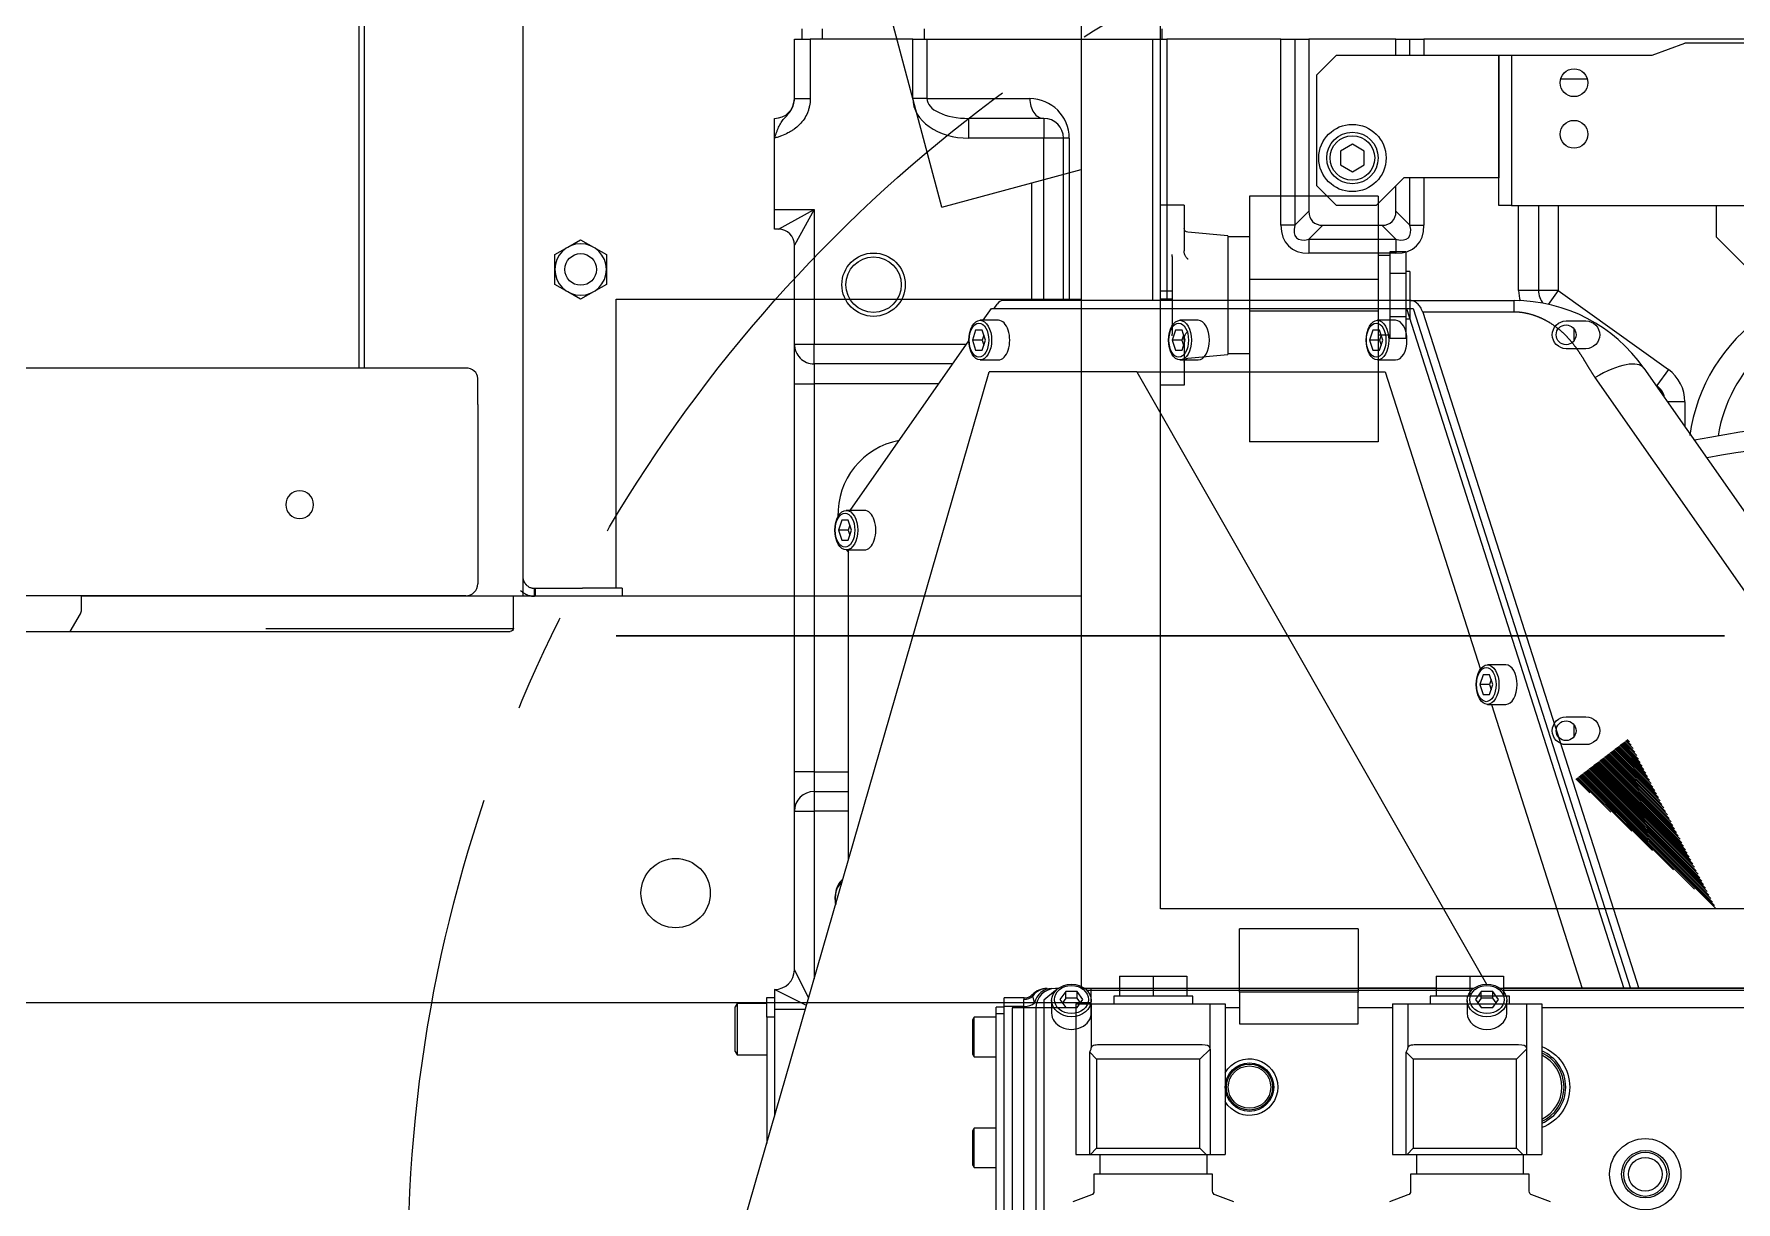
# Model space of a CAD drawing. Header units: millimetres. Extents: x 10462777 to 22643323, y 453826 to 1389191.
# Drawn here: x 11281645.8 to 11282075.8, y 584291.4 to 584586.4 of the extents above; entities that cross this region are included whole.
import ezdxf

# ---------------------------------------------------------------- set-up
doc = ezdxf.new("R2010")
doc.units = ezdxf.units.MM
doc.header["$LTSCALE"] = 200
doc.header["$MEASUREMENT"] = 0
for name, pattern in [('CENTER', [2, 1.25, -0.25, 0.25, -0.25]), ('CENTER2', [1.125, 0.75, -0.125, 0.125, -0.125]), ('PHANTOM', [2.5, 1.25, -0.25, 0.25, -0.25, 0.25, -0.25])]:
    doc.linetypes.add(name, pattern=pattern)
doc.layers.get('0').update_dxf_attribs({"linetype": 'CONTINUOUS'})
for name, color, linetype in [('1', 1, 'CENTER'), ('2', 2, 'CONTINUOUS'), ('205', 4, 'CONTINUOUS'), ('DV1_DEFAULT', 7, 'CONTINUOUS')]:
    doc.layers.add(name, color=color, linetype=linetype)
doc.layers.add('LAYOUT', color=8, linetype='CONTINUOUS', lineweight=25)

# ---------------------------------------------------------------- blocks, each defined once
blk = doc.blocks.new('r710ic')
at = {"layer": 'DV1_DEFAULT', "color": 7, "linetype": 'Continuous', "lineweight": 0}
for p, q in [((271731.37, 104343.56), (271731.37, 104121.7)), ((271773.37, 104143.83), (271773.37, 104343.43)), ((271732.37, 104277.63), (271732.37, 104187.63)), ((271814.43, 104177.24), (271916.04, 104248.39)), ((271918.41, 104236.11), (271816.8, 104164.96)), ((271971.13, 104238.74), (271971.13, 104141.01)), ((271971.62, 104238.19), (271971.62, 104141.57)), ((271781.37, 104195.63), (271789.37, 104203.63)), ((271781.37, 104195.63), (271773.37, 104195.63)), ((271735.37, 104179.39), (271732.37, 104187.63)), ((271822.93, 104187.63), (271822.93, 104183.14)), ((271822.93, 104187.63), (271829.25, 104187.63)), ((271735.37, 104143.83), (271735.37, 104179.39)), ((271794.8, 104155.63), (271814.81, 104183.46)), ((271814.81, 104183.46), (271818.87, 104180.55)), ((271818.6, 104180.17), (271818.87, 104180.55)), ((271818.87, 104180.55), (271818.93, 104180.51)), ((271800.29, 104121.38), (271971.13, 104175.99)), ((271799.37, 104118.95), (271971.13, 104173.86)), ((271799.37, 104117.31), (271971.13, 104172.22)), ((271741.37, 104156.27), (271741.37, 104162.98)), ((271899.37, 104138.78), (271971.13, 104161.72)), ((271773.37, 104155.63), (271794.8, 104155.63)), ((271794.8, 104155.63), (271794.8, 104150.63)), ((271794.8, 104155.63), (271798.37, 104153.06)), ((271773.37, 104150.63), (271794.8, 104150.63)), ((271794.8, 104150.63), (271794.8, 104145.63)), ((271794.8, 104145.63), (271773.37, 104145.63)), ((271735.37, 104140.63), (271735.37, 104143.83)), ((271735.37, 104143.83), (271773.37, 104143.83)), ((271773.37, 104140.63), (271735.37, 104140.63)), ((271735.37, 104140.63), (271766.37, 104140.63)), ((271735.37, 104099.63), (271735.37, 104140.63)), ((271735.37, 104140.63), (271735.37, 104140.63)), ((271766.37, 104140.63), (271766.37, 104116.63)), ((271766.37, 104140.63), (271766.37, 104140.63)), ((271773.37, 104143.83), (271773.37, 104140.63)), ((271800.29, 104144.48), (271797.37, 104144.48)), ((271797.37, 104118.2), (271797.37, 104144.48)), ((271800.29, 104144.48), (271800.29, 104121.38)), ((271889.37, 104142.37), (271889.37, 104137.78)), ((271899.37, 104137.78), (271899.37, 104142.37)), ((271973.91, 104140.52), (271971.86, 104139.07)), ((271975.96, 104139.07), (271973.91, 104140.52)), ((271977.35, 104142.63), (271974.14, 104142.63)), ((271815.37, 104049.18), (271970.05, 104137.52)), ((271894.37, 104139.11), (271891.87, 104138.28)), ((271891.87, 104138.28), (271891.87, 104136.63)), ((271891.87, 104136.63), (271894.37, 104135.8)), ((271893.08, 104138.69), (271894.37, 104138.26)), ((271896.87, 104138.28), (271894.37, 104139.11)), ((271894.37, 104138.26), (271895.66, 104138.69)), ((271894.37, 104138.26), (271894.37, 104135.8)), ((271894.37, 104135.8), (271896.87, 104136.63)), ((271896.87, 104136.63), (271896.87, 104138.28)), ((271971.86, 104139.07), (271971.86, 104136.18)), ((271973.58, 104139.07), (271971.86, 104139.07)), ((271974.77, 104139.91), (271973.58, 104139.07)), ((271973.58, 104139.07), (271973.58, 104136.18)), ((271975.96, 104136.18), (271975.96, 104139.07)), ((271815.37, 104111.92), (271890.53, 104135.95)), ((271971.13, 104134.24), (271971.13, 104036.01)), ((271971.62, 104133.69), (271971.62, 104036.57)), ((271973.58, 104136.18), (271971.86, 104136.18)), ((271971.86, 104136.18), (271973.91, 104134.74)), ((271973.58, 104136.18), (271974.77, 104135.35)), ((271973.91, 104134.74), (271975.96, 104136.18)), ((271974.14, 104132.63), (271977.35, 104132.63)), ((271731.37, 104121.7), (271735.37, 104121.7)), ((271731.37, 104118.16), (271731.37, 104121.7)), ((271766.37, 104121.7), (271778.37, 104121.7)), ((271778.37, 104118.16), (271778.37, 104121.7)), ((271735.37, 104118.16), (271731.37, 104118.16)), ((271731.37, 104114.63), (271731.37, 104118.16)), ((271778.37, 104118.16), (271766.37, 104118.16)), ((271773.37, 104109.63), (271766.37, 104116.63)), ((271774.83, 104114.63), (271778.37, 104118.16)), ((271797.37, 104118.2), (271797.37, 104015.29)), ((271799.37, 104117.31), (271799.37, 104118.95)), ((271799.37, 104012.42), (271799.37, 104117.31)), ((271731.37, 104114.63), (271731.37, 104092.63)), ((271735.37, 104114.63), (271731.37, 104114.63)), ((271774.83, 104114.63), (271768.37, 104114.63)), ((271781.9, 104114.63), (271778.37, 104111.09)), ((271778.37, 104096.16), (271778.37, 104111.09)), ((271781.9, 104092.63), (271781.9, 104114.63)), ((271781.9, 104114.63), (271785.44, 104114.63)), ((271785.44, 104114.63), (271785.44, 104092.63)), ((271802.37, 104114.55), (271802.37, 104109.97)), ((271807.37, 104111.29), (271804.87, 104110.47)), ((271804.87, 104110.47), (271804.87, 104108.81)), ((271806.08, 104110.87), (271807.37, 104110.44)), ((271809.87, 104110.47), (271807.37, 104111.29)), ((271807.37, 104110.44), (271808.66, 104110.87)), ((271807.37, 104110.44), (271807.37, 104107.98)), ((271809.87, 104108.81), (271809.87, 104110.47)), ((271812.37, 104109.97), (271812.37, 104114.55)), ((271815.37, 104049.18), (271815.37, 104111.92)), ((271759.64, 104106.63), (271757.9, 104103.63)), ((271763.1, 104106.63), (271759.64, 104106.63)), ((271764.83, 104103.63), (271763.1, 104106.63)), ((271773.37, 104109.63), (271773.37, 104099.63)), ((271804.87, 104108.81), (271807.37, 104107.98)), ((271807.37, 104107.98), (271809.87, 104108.81)), ((271757.9, 104103.63), (271759.64, 104100.63)), ((271763.1, 104100.63), (271764.83, 104103.63)), ((271735.37, 104099.63), (271740.37, 104094.63)), ((271759.64, 104100.63), (271763.1, 104100.63)), ((271768.37, 104094.63), (271773.37, 104099.63)), ((271768.37, 104094.63), (271740.37, 104094.63)), ((271778.37, 104096.16), (271781.9, 104092.63)), ((271731.37, 104089.09), (271731.37, 104092.63)), ((271731.37, 104092.63), (271774.83, 104092.63)), ((271731.37, 104089.09), (271778.37, 104089.09)), ((271731.37, 104085.56), (271731.37, 104089.09)), ((271778.37, 104089.09), (271774.83, 104092.63)), ((271778.37, 104089.09), (271778.37, 104085.56)), ((271781.9, 104092.63), (271785.44, 104092.63)), ((271778.37, 104085.56), (271731.37, 104085.56)), ((271731.37, 104085.56), (271731.37, 104056.7)), ((271802.37, 104064.65), (271802.37, 104060.06)), ((271812.37, 104060.06), (271812.37, 104064.65)), ((271807.37, 104061.39), (271804.87, 104060.57)), ((271804.87, 104060.57), (271804.87, 104058.91)), ((271804.87, 104058.91), (271807.37, 104058.08)), ((271806.08, 104060.97), (271807.37, 104060.54)), ((271809.87, 104060.57), (271807.37, 104061.39)), ((271807.37, 104060.54), (271808.66, 104060.97)), ((271807.37, 104060.54), (271807.37, 104058.08)), ((271807.37, 104058.08), (271809.87, 104058.91)), ((271809.87, 104058.91), (271809.87, 104060.57)), ((271728.77, 104055.46), (271731.37, 104055.46)), ((271731.37, 104053.16), (271731.37, 104056.7)), ((271731.37, 104056.7), (271797.37, 104056.7)), ((271731.37, 103996.09), (271731.37, 104053.16)), ((271797.37, 104053.16), (271731.37, 104053.16)), ((271815.37, 104049.18), (271815.37, 104011.87)), ((271977.35, 104037.63), (271974.14, 104037.63)), ((271973.91, 104035.52), (271971.86, 104034.07)), ((271971.86, 104034.07), (271971.86, 104031.18)), ((271973.58, 104034.07), (271971.86, 104034.07)), ((271974.77, 104034.91), (271973.58, 104034.07)), ((271973.58, 104034.07), (271973.58, 104031.18)), ((271975.96, 104034.07), (271973.91, 104035.52)), ((271975.96, 104031.18), (271975.96, 104034.07)), ((271756.37, 104032.09), (271756.37, 104030.63)), ((271756.37, 104032.09), (271797.37, 104032.09)), ((271756.37, 104030.63), (271756.37, 104025.63)), ((271797.37, 104030.63), (271756.37, 104030.63)), ((271971.13, 104029.24), (271971.13, 104028.63)), ((271973.58, 104031.18), (271971.86, 104031.18)), ((271971.86, 104031.18), (271973.91, 104029.74)), ((271973.58, 104031.18), (271974.77, 104030.35)), ((271973.91, 104029.74), (271975.96, 104031.18)), ((271751.37, 104025.63), (271756.37, 104025.63)), ((271751.37, 104025.63), (271751.37, 104006.7)), ((271797.37, 104025.63), (271756.37, 104025.63)), ((271756.37, 104025.63), (271756.37, 104006.7)), ((271971.62, 104028.69), (271971.62, 104028.63)), ((271971.62, 104028.63), (271974.08, 104025.63)), ((271974.08, 104025.63), (272044.7, 104025.63)), ((271974.14, 104027.63), (271977.35, 104027.63)), ((271746.37, 103996.09), (271746.37, 104022.09)), ((271974.75, 104023.26), (271973, 104022.84)), ((271973.52, 104020.68), (271973.52, 104015.63)), ((271975.65, 104020.63), (271973.9, 104020.63)), ((272053.13, 104020.63), (271975.65, 104020.63)), ((271975.65, 104020.63), (271975.65, 104015.63)), ((271976.13, 104023.63), (272045.5, 104023.63)), ((271799.37, 104013.07), (271798.27, 104013.84)), ((271802.37, 104010.32), (271799.37, 104012.42)), ((271802.37, 104014.18), (271802.37, 104009.59)), ((271812.37, 104009.59), (271812.37, 104014.18)), ((272064.92, 103939.87), (271815.37, 104011.87)), ((271975.65, 104015.63), (271973.52, 104015.63)), ((272053.13, 104015.63), (271975.65, 104015.63)), ((271975.85, 104015.63), (271975.85, 104013.63)), ((271977.53, 104013.63), (271975.85, 104013.63)), ((271977.53, 104015.63), (271977.53, 104013.63)), ((272055.05, 104013.63), (271977.53, 104013.63)), ((271978.37, 104013.63), (271978.37, 104008.03)), ((271988.37, 104008.03), (271988.37, 104013.63)), ((272006.37, 104013.63), (272006.37, 104008.03)), ((272016.37, 104008.03), (272016.37, 104013.63)), ((271807.37, 104010.92), (271804.87, 104010.09)), ((271804.87, 104010.09), (271804.87, 104008.43)), ((271804.87, 104008.43), (271807.37, 104007.61)), ((271806.08, 104010.49), (271807.37, 104010.06)), ((271809.87, 104010.09), (271807.37, 104010.92)), ((271807.37, 104010.06), (271808.66, 104010.49)), ((271807.37, 104010.06), (271807.37, 104007.61)), ((271807.37, 104007.61), (271809.87, 104008.43)), ((271809.87, 104008.43), (271809.87, 104010.09)), ((271988.37, 104008.03), (271978.37, 104008.03)), ((271978.37, 104008.03), (271979.06, 104007.63)), ((271979.06, 104007.63), (271987.68, 104007.63)), ((271987.68, 104007.63), (271988.37, 104008.03)), ((272016.37, 104008.03), (272006.37, 104008.03)), ((272006.37, 104008.03), (272007.06, 104007.63)), ((272007.06, 104007.63), (272015.68, 104007.63)), ((272015.68, 104007.63), (272016.37, 104008.03)), ((271756.37, 104006.7), (271751.37, 104006.7)), ((271850.37, 103976.71), (271807.51, 104006.72)), ((271808.37, 103967.63), (271808.37, 104006.12)), ((271813.37, 104002.62), (271813.37, 103967.63)), ((271818.37, 103999.12), (271818.37, 103967.63)), ((271728.77, 103995.46), (271731.37, 103995.46)), ((271731.37, 103992.56), (271731.37, 103996.09)), ((271731.37, 103996.09), (271746.37, 103996.09)), ((271746.37, 103996.09), (271746.37, 103992.56)), ((271731.37, 103992.56), (271731.37, 103966.63)), ((271746.37, 103992.56), (271731.37, 103992.56)), ((271850.37, 103980.34), (271850.37, 103975.75)), ((271860.37, 103975.75), (271860.37, 103980.34)), ((271855.37, 103977.08), (271852.87, 103976.25)), ((271852.87, 103976.25), (271852.87, 103974.59)), ((271852.87, 103974.59), (271855.37, 103973.77)), ((271854.08, 103976.65), (271855.37, 103976.22)), ((271857.87, 103976.25), (271855.37, 103977.08)), ((271855.37, 103976.22), (271856.66, 103976.65)), ((271855.37, 103976.22), (271855.37, 103973.77)), ((271855.37, 103973.77), (271857.87, 103974.59)), ((271857.87, 103974.59), (271857.87, 103976.25)), ((271938.58, 103976.32), (271860.37, 103976.32)), ((271916.37, 103967.63), (271916.37, 103976.32)), ((271921.37, 103967.63), (271921.37, 103976.32)), ((271926.37, 103976.32), (271926.37, 103967.63)), ((271728.77, 103969.63), (271731.37, 103969.63)), ((271731.37, 103964.63), (271728.77, 103964.63)), ((271731.37, 103962.63), (271731.37, 103966.63)), ((271731.37, 103966.63), (271746.42, 103966.63)), ((271746.42, 103966.63), (271746.42, 103962.63)), ((271779.37, 103958.63), (271774.37, 103967.63)), ((271774.37, 103967.63), (271783.37, 103962.63)), ((271774.37, 103957.63), (271774.37, 103967.63)), ((271774.37, 103967.63), (271808.37, 103967.63)), ((271808.37, 103962.63), (271808.37, 103967.63)), ((271813.37, 103967.63), (271808.37, 103967.63)), ((271813.37, 103967.63), (271818.37, 103967.63)), ((271818.37, 103962.63), (271818.37, 103967.63)), ((271818.37, 103967.63), (271916.37, 103967.63)), ((271916.37, 103967.63), (271921.37, 103967.63)), ((271916.37, 103967.63), (271916.37, 103962.63)), ((271921.37, 103967.63), (271926.37, 103967.63)), ((271926.37, 103962.63), (271926.37, 103967.63)), ((271926.37, 103967.63), (271968.7, 103967.63)), ((271966.37, 103962.63), (271973.56, 103966.23)), ((271975.4, 103965.7), (271971.37, 103957.63)), ((271976.37, 103957.63), (271976.37, 103965.42)), ((271746.42, 103962.63), (271731.37, 103962.63)), ((271808.37, 103962.63), (271783.37, 103962.63)), ((271818.37, 103962.63), (271808.37, 103962.63)), ((271916.37, 103962.63), (271818.37, 103962.63)), ((271926.37, 103962.63), (271916.37, 103962.63)), ((271966.37, 103962.63), (271926.37, 103962.63)), ((271756.37, 103957.63), (271751.37, 103957.63)), ((271774.37, 103957.63), (271756.37, 103957.63)), ((271779.37, 103957.63), (271774.37, 103957.63)), ((271779.37, 103958.63), (271779.37, 103957.63)), ((271971.37, 103957.63), (271976.37, 103957.63)), ((271973.37, 103955.63), (271973.37, 103957.63)), ((271978.37, 103955.63), (271973.37, 103955.63)), ((271974.87, 103955.63), (271974.87, 103948.13)), ((271976.37, 103957.63), (272003.36, 103957.63)), ((271978.37, 103957.63), (271978.37, 103955.63)), ((271978.37, 103955.63), (272010.29, 103955.63)), ((271987.87, 103948.13), (271987.87, 103955.63)), ((271974.87, 103948.13), (271975.73, 103947.63)), ((271974.87, 103948.13), (271987.87, 103948.13)), ((271974.87, 103948.13), (271987.87, 103948.13)), ((271987, 103947.63), (271975.73, 103947.63)), ((271987, 103947.63), (271987.87, 103948.13))]:
    blk.add_line(p, q, dxfattribs=at)
at = {"layer": 'DV1_DEFAULT', "color": 3, "linetype": 'CENTER2', "lineweight": 0}
blk.add_circle((272041.37, 104232.63), 367.64, dxfattribs=at)
at = {"layer": 'DV1_DEFAULT', "color": 7, "linetype": 'Continuous', "lineweight": 0}
for centre, radius in [((271742.37, 104159.63), 3.5), ((271755.37, 104159.63), 3.5), ((271761.37, 104103.63), 8.5), ((271761.37, 104103.63), 6.5), ((271761.37, 104103.63), 5.63), ((271793.37, 103982.63), 8), ((271793.37, 103982.63), 7)]:
    blk.add_circle(centre, radius, dxfattribs=at)
for centre, radius, start, end in [((272041.37, 104232.63), 213, 126.267, 191.5222), ((272041.37, 104232.63), 208, 127.2842, 190.912), ((271837.37, 104232.63), 44.14, 214.4963, 262.2847), ((271837.37, 104232.63), 37.07, 222.406, 260.9514), ((271822.93, 104177.63), 10, 90, 144.2933), ((271822.93, 104177.63), 5, 102.5883, 144.2933), ((271837.37, 104144.48), 40, 125, 180), ((271794.8, 104155.63), 5, 270, 311.7631), ((271794.8, 104155.63), 10, 270, 285.5228), ((271756.37, 104022.09), 10, 90, 180), ((271756.37, 104025.63), 5, 90, 180), ((271976.13, 104028.63), 5, 180, 270), ((271972.48, 104039.62), 16.79, 270.4754, 271.7807), ((271971.09, 104020.89), 2.41, 354.7971, 50.3942), ((271973.9, 104021.83), 1.21, 251.4113, 269.9008), ((271851.37, 103992.63), 19, 190.7522, 271.8559), ((271851.37, 103992.63), 19, 298.2737, 300.8585), ((271808.37, 103967.63), 5, 270, 0), ((271926.37, 103967.63), 5, 180, 270), ((271746.37, 103957.63), 5, 0, 90), ((271783.37, 103958.63), 4, 90, 180), ((271966.37, 103957.63), 5, 0, 90)]:
    blk.add_arc(centre, radius, start, end, dxfattribs=at)
for centre, major_axis, ratio, start_param, end_param in [((271823.03, 104164.96), (8.6, -12.29), 0.350294, 3.141593, 4.471859), ((271894.37, 104142.37), (-5, 0), 0.573576, 3.141593, 6.283185), ((271977.35, 104137.63), (0, 5), 0.819152, 3.141593, 6.283185), ((271771.3, 104107.56), (-12.25, -12.25), 0.57735, 2.617994, 3.665191), ((271771.3, 104107.56), (-10.21, -10.21), 0.34641, 2.617994, 3.665191), ((271807.37, 104114.55), (-5, 0), 0.573576, 3.141593, 6.283185), ((271771.3, 104107.56), (-6.12, -6.12), 0.57735, 2.617994, 3.665191), ((271771.3, 104099.7), (-6.12, 6.12), 0.57735, 2.617994, 3.665191), ((271771.3, 104099.7), (-10.21, 10.21), 0.34641, 2.617994, 3.665191), ((271771.3, 104099.7), (-12.25, 12.25), 0.57735, 2.617994, 3.665191), ((271807.37, 104064.65), (-5, 0), 0.573576, 3.141593, 6.283185), ((271977.35, 104032.63), (0, -5), 0.819152, 0, 3.141593), ((271746.37, 104025.63), (-5, 0), 0.707107, 1.570796, 3.141593), ((271976.13, 104027.65), (5, 0), 0.912738, 3.141593, 4.433764), ((271976.13, 104026.52), (-5, 0), 0.943117, 0, 0.895665), ((271976.13, 104026.39), (-5, 0), 0.999853, 0.00039, 0.80547), ((271971.13, 104020.63), (0, 3), 0.923543, 4.712389, 5.539857), ((271973.93, 104020.63), (0, 3), 0.573576, 4.712389, 5.783093), ((271807.37, 104014.18), (5, 0), 0.573576, 0, 3.141593), ((271801.37, 104015.29), (-4, 0), 0.573576, 0, 0.68631), ((271746.37, 104006.7), (0, -10.61), 0.471405, 0, 1.570796), ((271746.37, 104006.7), (0, 14.14), 0.707107, 3.141593, 4.712389), ((271855.37, 103980.34), (5, 0), 0.573576, 0, 3.141593), ((271948.37, 103975.75), (5, 0), 0.573576, 3.453962, 5.038694), ((271948.37, 103975.42), (-4.31, 0), 0.573576, 0.304619, 1.904851)]:
    blk.add_ellipse(centre, major_axis=major_axis, ratio=ratio, start_param=start_param, end_param=end_param, dxfattribs=at)
for centre, major_axis, ratio in [((271894.37, 104137.78), (-5, 0), 0.573576), ((271974.14, 104137.63), (0, 5), 0.819152), ((271973.91, 104137.63), (0, -4.31), 0.819152), ((271894.37, 104137.46), (-4.31, 0), 0.573576), ((271807.37, 104109.97), (-5, 0), 0.573576), ((271807.37, 104109.64), (-4.31, 0), 0.573576), ((271807.37, 104060.06), (-5, 0), 0.573576), ((271807.37, 104059.74), (-4.31, 0), 0.573576), ((271974.14, 104032.63), (0, -5), 0.819152), ((271973.91, 104032.63), (0, -4.31), 0.819152), ((271807.37, 104009.59), (5, 0), 0.573576), ((271807.37, 104009.26), (-4.31, 0), 0.573576), ((271855.37, 103975.75), (5, 0), 0.573576), ((271855.37, 103975.42), (-4.31, 0), 0.573576)]:
    blk.add_ellipse(centre, major_axis=major_axis, ratio=ratio, dxfattribs=at)
for points, degree, knots in [([(271816.8, 104164.96), (271816.24, 104164.57), (271815.55, 104164.13), (271815.04, 104163.81), (271814.25, 104163.33), (271813.58, 104162.92), (271812.91, 104162.52), (271812.23, 104162.11), (271811.54, 104161.67), (271810.01, 104160.7), (271808.81, 104159.78), (271807.37, 104158.68), (271806.19, 104157.51), (271804.89, 104156.21), (271803.86, 104154.8), (271802.76, 104153.29), (271801.99, 104151.66), (271801.17, 104149.95), (271800.74, 104148.17), (271800.29, 104146.31), (271800.29, 104144.48)], 2, [0, 0, 0, 0.0625, 0.0625, 0.125, 0.125, 0.1875, 0.1875, 0.25, 0.25, 0.375, 0.375, 0.5, 0.5, 0.625, 0.625, 0.75, 0.75, 0.875, 0.875, 1, 1, 1]), ([(271800.29, 104121.38), (271799.81, 104121.23), (271799.39, 104121.03), (271798.83, 104120.68), (271798.66, 104120.55), (271798.36, 104120.29), (271798.22, 104120.16), (271797.98, 104119.88), (271797.87, 104119.73), (271797.69, 104119.43), (271797.61, 104119.28), (271797.43, 104118.83), (271797.37, 104118.51), (271797.37, 104118.2)], 3, [0, 0, 0, 0, 0.25, 0.25, 0.375, 0.375, 0.5, 0.5, 0.625, 0.625, 0.75, 0.75, 1, 1, 1, 1]), ([(271746.42, 103966.63), (271747.03, 103966.63), (271747.62, 103966.57), (271748.51, 103966.39), (271748.8, 103966.32), (271749.38, 103966.14), (271749.66, 103966.04), (271750.5, 103965.69), (271751.03, 103965.41), (271752.03, 103964.74), (271752.51, 103964.35), (271753.36, 103963.51), (271753.75, 103963.05), (271754.28, 103962.32), (271754.45, 103962.06), (271754.76, 103961.54), (271754.91, 103961.28), (271755.32, 103960.47), (271755.56, 103959.91), (271755.88, 103959.06), (271755.98, 103958.78), (271756.13, 103958.35), (271756.18, 103958.2), (271756.27, 103957.92), (271756.32, 103957.77), (271756.37, 103957.63)], 3, [0, 0, 0, 0, 0.125, 0.125, 0.1875, 0.1875, 0.25, 0.25, 0.375, 0.375, 0.5, 0.5, 0.625, 0.625, 0.6875, 0.6875, 0.75, 0.75, 0.875, 0.875, 0.9375, 0.9375, 0.96875, 0.96875, 1, 1, 1, 1]), ([(271756.37, 103957.63), (271756.25, 103957.67), (271756.12, 103957.71), (271755.88, 103957.79), (271755.76, 103957.83), (271755.4, 103957.95), (271755.17, 103958.03), (271754.71, 103958.2), (271754.48, 103958.29), (271754.03, 103958.46), (271753.81, 103958.56), (271753.18, 103958.84), (271752.8, 103959.04), (271752.09, 103959.49), (271751.76, 103959.74), (271751.11, 103960.31), (271750.79, 103960.61), (271750.09, 103961.23), (271749.7, 103961.53), (271749.07, 103961.92), (271748.85, 103962.04), (271748.39, 103962.25), (271748.15, 103962.34), (271747.43, 103962.55), (271746.93, 103962.63), (271746.42, 103962.63)], 3, [0, 0, 0, 0, 0.03125, 0.03125, 0.0625, 0.0625, 0.125, 0.125, 0.1875, 0.1875, 0.25, 0.25, 0.375, 0.375, 0.5, 0.5, 0.625, 0.625, 0.75, 0.75, 0.8125, 0.8125, 0.875, 0.875, 1, 1, 1, 1])]:
    blk.add_open_spline(points, degree=degree, knots=knots, dxfattribs=at)
at = {"layer": 'LAYOUT', "color": 3}
blk.add_circle((272041.37, 104232.63), 2050.12, dxfattribs=at)
blk = doc.blocks.new('A$C7DA30AB0')
at = {"layer": 'LAYOUT', "color": 6, "linetype": 'PHANTOM'}
blk.add_circle((3030.45, 3025.99, 0), 2693.02, dxfattribs=at)

msp = doc.modelspace()

# ---------------------------------------------------------------- hatches: boundary and pattern name
at = {"layer": '1', "linetype": 'Continuous'}
h = msp.add_hatch(dxfattribs=at)
h.set_pattern_fill('ANSI31', color=27, scale=0.300004, angle=135, style=0, pattern_type=0)
h.set_pattern_definition([(135, (11285330.49683, 577794.69363), (-0.212135048, -0.212135048), [])])
h.paths.add_polyline_path([(11282070.77176, 584365.43721), (11282035.17696, 584398.17456), (11282048.5204, 584408.37445)], flags=0)

# ---------------------------------------------------------------- linework, layer by layer
at = {"layer": '1', "color": 124, "linetype": 'Continuous'}
for p, q in [((11281704.36655, 584444.43833, 0), (11281657.76441, 584444.43833, 0)), ((11281766.86744, 584444.43833, 0), (11281704.36655, 584444.43833, 0)), ((11281766.86744, 584436.28822, 0), (11281766.86744, 584444.43833, 0)), ((11281910.3772, 584444.43833, 0), (11281766.86744, 584444.43833, 0)), ((11281392.86213, 584435.48821, 0), (11281766.06743, 584435.48821, 0)), ((11281704.36655, 584436.28822, 0), (11281766.86744, 584436.28822, 0)), ((11281912.87561, 584341.73464, 0), (11281392.86213, 584341.73464, 0))]:
    msp.add_line(p, q, dxfattribs=at)
at = {"layer": '1', "color": 252, "linetype": 'Continuous'}
msp.add_line((11281912.86951, 584341.43687, 0), (11281912.86951, 584345.43693, 0), dxfattribs=at)
at = {"layer": '1', "color": 124, "linetype": 'Continuous'}
msp.add_circle((11281807.86802, 584369.43727, 0), 8.75012, dxfattribs=at)
at = {"layer": '1', "color": 124, "linetype": 'Continuous', "extrusion": (0, 0, -1)}
msp.add_arc((-11281766.06743, 584436.28822, 0), 0.80001, 180, 270, dxfattribs=at)
at = {"layer": '2', "color": 252, "linetype": 'Continuous'}
for p, q in [((11281729.19621, 584658.29137, 0), (11281729.19621, 584502.04081, 0)), ((11281727.86689, 584502.04113, 0), (11281727.86689, 584655.29133, 0)), ((11281769.24292, 584655.41677, 0), (11281769.24292, 584444.53833, 0)), ((11281897.8693, 584519.4394, 0), (11281897.8693, 584548.80005, 0)), ((11281792.86781, 584446.41406, 0), (11281792.86781, 584519.4394, 0)), ((11281792.86781, 584446.41406, 0), (11281792.86781, 584519.4394, 0)), ((11281792.86781, 584519.4394, 0), (11281822.86824, 584519.4394, 0)), ((11281792.86781, 584519.4394, 0), (11281822.86824, 584519.4394, 0)), ((11281822.86824, 584519.4394, 0), (11281910.36932, 584519.4394, 0)), ((11281822.86824, 584519.4394, 0), (11281910.36932, 584519.4394, 0)), ((11281772.24296, 584444.43836, 0), (11281772.24296, 584446.41292, 0)), ((11281772.24296, 584446.41292, 0), (11281772.3684, 584446.41292, 0)), ((11281772.3684, 584446.41292, 0), (11281772.3684, 584444.43836, 0)), ((11281772.3684, 584446.41292, 0), (11281784.36857, 584446.41292, 0)), ((11281794.36872, 584446.41292, 0), (11281784.36857, 584446.41292, 0)), ((11281794.36872, 584446.41292, 0), (11281794.36872, 584444.43836, 0)), ((11281657.76589, 584440.99191, 0), (11281657.76589, 584444.53833, 0)), ((11281727.86689, 584444.43833, 0), (11281727.86689, 584444.53911, 0)), ((11281754.8672, 584444.53833, 0), (11281767.77843, 584444.53833, 0)), ((11281767.77843, 584444.53833, 0), (11281769.24292, 584444.53833, 0)), ((11281768.86747, 584444.44614, 0), (11281768.86747, 584444.5399, 0)), ((11281654.89775, 584435.48824, 0), (11281657.49794, 584439.9919, 0))]:
    msp.add_line(p, q, dxfattribs=at)
at = {"layer": '2', "color": 60, "linetype": 'Continuous'}
for p, q in [((11281777.36759, 584530.69233, 0), (11281780.61764, 584532.56875, 0)), ((11281780.61764, 584532.56875, 0), (11281783.86768, 584534.44516, 0)), ((11281783.86768, 584534.44516, 0), (11281787.11773, 584532.56875, 0)), ((11281787.11773, 584532.56875, 0), (11281790.36777, 584530.69233, 0)), ((11281777.36759, 584526.9395, 0), (11281777.36759, 584530.69233, 0)), ((11281790.36777, 584530.69233, 0), (11281790.36777, 584526.9395, 0)), ((11281777.36759, 584523.18667, 0), (11281777.36759, 584526.9395, 0)), ((11281790.36777, 584526.9395, 0), (11281790.36777, 584523.18667, 0)), ((11281780.61764, 584521.31026, 0), (11281777.36759, 584523.18667, 0)), ((11281783.86768, 584519.43384, 0), (11281780.61764, 584521.31026, 0)), ((11281787.11773, 584521.31026, 0), (11281783.86768, 584519.43384, 0)), ((11281790.36777, 584523.18667, 0), (11281787.11773, 584521.31026, 0))]:
    msp.add_line(p, q, dxfattribs=at)
at = {"layer": '2', "color": 7, "linetype": 'Continuous'}
for p, q in [((11281754.86727, 584502.03883, 0), (11281390.8621, 584502.03883, 0)), ((11281757.86731, 584494.84535, 0), (11281757.86731, 584499.44072, 0)), ((11281757.86731, 584492.84532, 0), (11281757.86731, 584494.84535, 0)), ((11281757.86731, 584492.84532, 0), (11281757.86731, 584447.53838, 0)), ((11281754.86727, 584444.53833, 0), (11281390.8621, 584444.53833, 0))]:
    msp.add_line(p, q, dxfattribs=at)
at = {"layer": '2', "color": 172, "linetype": 'Continuous'}
for p, q in [((11281904.78324, 584434.43819, 0), (11281792.86781, 584434.43819, 0)), ((11281792.86781, 584434.43819, 0), (11281960.95636, 584434.43819, 0)), ((11282072.87179, 584434.43819, 0), (11281904.78324, 584434.43819, 0)), ((11281960.95636, 584434.43819, 0), (11282072.87179, 584434.43819, 0))]:
    msp.add_line(p, q, dxfattribs=at)
at = {"layer": '2', "color": 95, "linetype": 'Continuous'}
for p, q in [((11281792.86781, 584434.43819, 0), (11281795.67862, 584434.43819, 0)), ((11281792.86781, 584434.43819, 0), (11281822.86824, 584434.43819, 0)), ((11281896.706, 584434.43819, 0), (11281795.67862, 584434.43819, 0)), ((11281822.86824, 584434.43819, 0), (11281941.84398, 584434.43819, 0)), ((11281896.706, 584434.43819, 0), (11281923.89562, 584434.43819, 0)), ((11282042.87136, 584434.43819, 0), (11281923.89562, 584434.43819, 0)), ((11281969.0336, 584434.43819, 0), (11281941.84398, 584434.43819, 0)), ((11281969.0336, 584434.43819, 0), (11282070.06098, 584434.43819, 0)), ((11282042.87136, 584434.43819, 0), (11282072.87179, 584434.43819, 0)), ((11282072.87179, 584434.43819, 0), (11282070.06098, 584434.43819, 0))]:
    msp.add_line(p, q, dxfattribs=at)
at = {"layer": '2', "color": 60, "linetype": 'Continuous', "extrusion": (0, 0, -1)}
msp.add_circle((-11281783.86768, 584526.9395, 0), 6.50009, dxfattribs=at)
at = {"layer": '2', "color": 252, "linetype": 'Continuous'}
msp.add_circle((11281783.86768, 584526.9395, 0), 4.00006, dxfattribs=at)
at = {"layer": '2', "color": 7, "linetype": 'Continuous', "extrusion": (0, 0, -1)}
msp.add_circle((-11281712.86667, 584467.53866, 0), 3.50005, dxfattribs=at)
at = {"layer": '2', "color": 7, "linetype": 'Continuous'}
msp.add_arc((11281754.86727, 584447.53838, 0), 3.00004, 270, 0, dxfattribs=at)
at = {"layer": '2', "color": 252, "linetype": 'Continuous'}
msp.add_arc((11281655.76586, 584440.99191, 0), 2.00003, 329.9999999, 0, dxfattribs=at)
at = {"layer": '2', "color": 7, "linetype": 'Continuous'}
msp.add_ellipse((11281754.86727, 584499.44072, 0), major_axis=(-3.00004, 0), ratio=0.866025404, start_param=3.141592654, end_param=4.71238898, dxfattribs=at)
at = {"layer": '2', "color": 252, "linetype": 'Continuous'}
for points, knots in [([(11281769.24292, 584449.41296, 0), (11281769.24293, 584449.40522, 0), (11281769.24297, 584449.38976, 0), (11281769.24329, 584449.36341, 0), (11281769.24388, 584449.33485, 0), (11281769.24484, 584449.30391, 0), (11281769.24623, 584449.27068, 0), (11281769.24811, 584449.23521, 0), (11281769.25058, 584449.19756, 0), (11281769.25369, 584449.15779, 0), (11281769.25755, 584449.11595, 0), (11281769.26223, 584449.0721, 0), (11281769.26781, 584449.02632, 0), (11281769.27438, 584448.97866, 0), (11281769.28203, 584448.9292, 0), (11281769.29084, 584448.87801, 0), (11281769.30089, 584448.82517, 0), (11281769.31228, 584448.77075, 0), (11281769.32508, 584448.71485, 0), (11281769.33938, 584448.65755, 0), (11281769.35525, 584448.59893, 0), (11281769.37277, 584448.5391, 0), (11281769.39203, 584448.47817, 0), (11281769.41306, 584448.41628, 0), (11281769.43592, 584448.35356, 0), (11281769.46067, 584448.29015, 0), (11281769.48734, 584448.22618, 0), (11281769.51596, 584448.1618, 0), (11281769.54656, 584448.09712, 0), (11281769.57916, 584448.03231, 0), (11281769.61377, 584447.96748, 0), (11281769.65038, 584447.90277, 0), (11281769.689, 584447.83833, 0), (11281769.72961, 584447.77429, 0), (11281769.77217, 584447.71077, 0), (11281769.81667, 584447.64792, 0), (11281769.86306, 584447.58584, 0), (11281769.91129, 584447.52468, 0), (11281769.96131, 584447.46453, 0), (11281770.01304, 584447.40553, 0), (11281770.06643, 584447.34777, 0), (11281770.19454, 584447.21622, 0), (11281770.41412, 584447.02404, 0), (11281770.73516, 584446.81029, 0), (11281771.06234, 584446.64753, 0), (11281771.31287, 584446.55784, 0), (11281771.48875, 584446.50845, 0), (11281771.60203, 584446.48146, 0), (11281771.70931, 584446.46013, 0), (11281771.80998, 584446.44379, 0), (11281771.90344, 584446.43174, 0), (11281771.98912, 584446.4233, 0), (11281772.06659, 584446.41781, 0), (11281772.13513, 584446.41463, 0), (11281772.19524, 584446.41311, 0), (11281772.22701, 584446.41298, 0), (11281772.24296, 584446.41292, 0)], [0, 0, 0, 0, 0.013792641, 0.027536964, 0.041230525, 0.054870751, 0.068454972, 0.081980461, 0.095444467, 0.108844256, 0.122177154, 0.135440578, 0.148632086, 0.161749417, 0.174790532, 0.187753665, 0.200637369, 0.213440562, 0.226162586, 0.238803251, 0.251362899, 0.263842456, 0.276240313, 0.288556201, 0.300793464, 0.312955377, 0.325045186, 0.337066133, 0.349021492, 0.360914604, 0.372748909, 0.384527984, 0.396255576, 0.40793564, 0.419572373, 0.431170254, 0.442734075, 0.45426898, 0.465780494, 0.477274563, 0.488757578, 0.500236405, 0.55761076, 0.615700534, 0.675079324, 0.736189055, 0.761224048, 0.786582907, 0.812266294, 0.838267298, 0.864573101, 0.891166546, 0.918027576, 0.94513459, 0.972465711, 1, 1, 1, 1]), ([(11281768.70736, 584445.87739, 0), (11281768.70737, 584445.87738, 0), (11281768.70739, 584445.87737, 0), (11281769.01664, 584445.56811, 0), (11281769.36715, 584445.30167, 0), (11281770.08449, 584444.88372, 0), (11281770.45039, 584444.7321, 0), (11281771.12141, 584444.52769, 0), (11281771.42509, 584444.47387, 0), (11281771.92315, 584444.41684, 0), (11281772.11783, 584444.41289, 0), (11281772.24296, 584444.41289, 0)], [0, 0, 0, 0, 0.000000288, 0.000000288, 0.250000216, 0.250000216, 0.500000144, 0.500000144, 0.750000072, 0.750000072, 1, 1, 1, 1])]:
    msp.add_open_spline(points, degree=3, knots=knots, dxfattribs=at)
at = {"layer": '205', "color": 252, "linetype": 'Continuous'}
for p, q in [((11281875.15252, 584542.71241, 0), (11281836.32911, 584687.60334, 0)), ((11281910.36948, 584595.44048, 0), (11281910.36948, 584345.43693, 0)), ((11281930.36976, 584365.43721, 0), (11281930.36976, 584595.44048, 0)), ((11281875.15252, 584542.71241, 0), (11281910.37052, 584552.14905, 0)), ((11281985.37054, 584545.43977, 0), (11281952.87008, 584545.43977, 0)), ((11281952.87008, 584545.43977, 0), (11281952.87008, 584524.43947, 0)), ((11281985.37054, 584545.43977, 0), (11281985.37054, 584524.43947, 0)), ((11281936.36985, 584543.18973, 0), (11281930.36939, 584543.18973, 0)), ((11281936.36985, 584543.18973, 0), (11281936.36985, 584542.32636, 0)), ((11281936.36985, 584542.32636, 0), (11281936.36985, 584531.68514, 0)), ((11281947.37, 584535.43962, 0), (11281937.28271, 584536.32215, 0)), ((11281947.37, 584535.43962, 0), (11281947.37, 584505.4392, 0)), ((11281952.87008, 584535.18962, 0), (11281947.37, 584535.18962, 0)), ((11281933.36981, 584530.25784, 0), (11281933.36981, 584510.62098, 0)), ((11281988.37059, 584530.43955, 0), (11281985.37054, 584530.43955, 0)), ((11281992.37064, 584531.40922, 0), (11281988.37059, 584531.40922, 0)), ((11281988.37059, 584531.40922, 0), (11281988.37059, 584530.22804, 0)), ((11281988.37059, 584530.22804, 0), (11281988.37059, 584527.1055, 0)), ((11281992.37064, 584531.40922, 0), (11281992.37064, 584525.92432, 0)), ((11281985.37054, 584524.43947, 0), (11281952.87008, 584524.43947, 0)), ((11281952.87008, 584524.43947, 0), (11281952.87008, 584516.43935, 0)), ((11281985.37054, 584524.43947, 0), (11281985.37054, 584516.43935, 0)), ((11281988.37059, 584527.1055, 0), (11281988.37059, 584525.92432, 0)), ((11281992.37064, 584525.92432, 0), (11281988.37059, 584525.92432, 0)), ((11281988.37059, 584525.92432, 0), (11281988.37059, 584523.56196, 0)), ((11281988.37059, 584523.56196, 0), (11281988.37059, 584517.31687, 0)), ((11281993.37066, 584526.4395, 0), (11281992.37064, 584526.4395, 0)), ((11281992.37064, 584525.92432, 0), (11281992.37064, 584514.95451, 0)), ((11281993.37066, 584526.4395, 0), (11281993.37066, 584514.43933, 0)), ((11281933.36981, 584521.43943, 0), (11281930.36972, 584521.43943, 0)), ((11281933.36981, 584519.4394, 0), (11281930.36972, 584519.4394, 0)), ((11281985.37054, 584516.43935, 0), (11281952.87008, 584516.43935, 0)), ((11281952.87008, 584516.43935, 0), (11281952.87008, 584483.43889, 0)), ((11281985.37054, 584516.43935, 0), (11281985.37054, 584483.43889, 0)), ((11281988.37059, 584517.31687, 0), (11281988.37059, 584514.95451, 0)), ((11281992.37064, 584514.95451, 0), (11281988.37059, 584514.95451, 0)), ((11281988.37059, 584514.95451, 0), (11281988.37059, 584513.77333, 0)), ((11281992.37064, 584514.95451, 0), (11281992.37064, 584509.4696, 0)), ((11281985.37054, 584510.43927, 0), (11281988.37059, 584510.43927, 0)), ((11281988.37059, 584513.77333, 0), (11281988.37059, 584510.65078, 0)), ((11281988.37059, 584510.65078, 0), (11281988.37059, 584509.4696, 0)), ((11281992.37064, 584514.43933, 0), (11281993.37066, 584514.43933, 0)), ((11282032.87122, 584513.93932, 0), (11282037.87129, 584513.93932, 0)), ((11282034.87125, 584508.93061, 0), (11282034.87125, 584511.93501, 0)), ((11281936.36985, 584509.19369, 0), (11281936.36985, 584498.55246, 0)), ((11281992.37064, 584509.4696, 0), (11281988.37059, 584509.4696, 0)), ((11282037.87129, 584506.93922, 0), (11282032.87122, 584506.93922, 0)), ((11281937.28271, 584504.55667, 0), (11281947.37, 584505.4392, 0)), ((11281947.37, 584505.6892, 0), (11281952.87008, 584505.6892, 0)), ((11281936.36985, 584497.68909, 0), (11281930.36939, 584497.68909, 0)), ((11281936.36985, 584498.55246, 0), (11281936.36985, 584497.68909, 0)), ((11281985.37054, 584483.43889, 0), (11281952.87008, 584483.43889, 0)), ((11282032.87122, 584413.9379, 0), (11282037.87129, 584413.9379, 0)), ((11282034.87125, 584408.94298, 0), (11282034.87125, 584411.94739, 0)), ((11282037.87129, 584406.9378, 0), (11282032.87122, 584406.9378, 0)), ((11282290.37488, 584365.43721, 0), (11281930.36976, 584365.43721, 0)), ((11281980.37047, 584360.43714, 0), (11281950.37005, 584360.43714, 0)), ((11281950.37005, 584344.4371, 0), (11281950.37005, 584360.43714, 0)), ((11281980.37047, 584360.43714, 0), (11281980.37047, 584344.4371, 0)), ((11281920.05646, 584348.43697, 0), (11281920.05646, 584343.4369, 0)), ((11281920.05646, 584348.43697, 0), (11281928.55659, 584348.43697, 0)), ((11281928.55659, 584348.43697, 0), (11281937.05671, 584348.43697, 0)), ((11281928.55659, 584348.43697, 0), (11281928.55659, 584343.4369, 0)), ((11281937.05671, 584348.43697, 0), (11281937.05671, 584343.4369, 0)), ((11282000.0576, 584348.43697, 0), (11282000.0576, 584343.4369, 0)), ((11282000.0576, 584348.43697, 0), (11282008.55772, 584348.43697, 0)), ((11282008.55772, 584348.43697, 0), (11282008.55772, 584343.4369, 0)), ((11282008.55772, 584348.43697, 0), (11282017.05784, 584348.43697, 0)), ((11282017.05784, 584348.43697, 0), (11282017.05784, 584343.4369, 0)), ((11281910.36948, 584345.43693, 0), (11281920.05649, 584345.43693, 0)), ((11281918.55644, 584343.4369, 0), (11281918.55644, 584341.43687, 0)), ((11281928.55659, 584343.4369, 0), (11281918.55644, 584343.4369, 0)), ((11281938.55673, 584343.4369, 0), (11281928.55659, 584343.4369, 0)), ((11281937.05611, 584345.43693, 0), (11281950.37005, 584345.43693, 0)), ((11281938.55673, 584341.43687, 0), (11281938.55673, 584343.4369, 0)), ((11281980.37047, 584344.43691, 0), (11281950.37005, 584344.43691, 0)), ((11281950.37005, 584344.43691, 0), (11281950.37005, 584336.4368, 0)), ((11282000.05825, 584345.43693, 0), (11281980.37047, 584345.43693, 0)), ((11281980.37047, 584336.4368, 0), (11281980.37047, 584344.43691, 0)), ((11281998.55758, 584343.4369, 0), (11281998.55758, 584341.43687, 0)), ((11282008.55772, 584343.4369, 0), (11281998.55758, 584343.4369, 0)), ((11282018.55786, 584343.4369, 0), (11282008.55772, 584343.4369, 0)), ((11282220.37388, 584345.43693, 0), (11282017.06099, 584345.43693, 0)), ((11282018.55786, 584341.43687, 0), (11282018.55786, 584343.4369, 0)), ((11281909.03196, 584340.43686, 0), (11281892.86923, 584340.43686, 0)), ((11281892.86923, 584340.43686, 0), (11281892.86923, 584278.68645, 0)), ((11281909.03056, 584341.43687, 0), (11281909.16573, 584341.43687, 0)), ((11281909.03162, 584341.43687, 0), (11281909.03162, 584303.43633, 0)), ((11281909.16573, 584341.43687, 0), (11281912.80193, 584341.43687, 0)), ((11281912.80193, 584341.43687, 0), (11281912.86951, 584341.43687, 0)), ((11281912.86951, 584341.43687, 0), (11281912.86951, 584330.39771, 0)), ((11281912.86951, 584341.43687, 0), (11281914.86954, 584341.43687, 0)), ((11281914.86954, 584341.43687, 0), (11281940.86991, 584341.43687, 0)), ((11281940.86991, 584341.43687, 0), (11281942.86994, 584341.43687, 0)), ((11281942.86994, 584341.43687, 0), (11281942.86994, 584330.39771, 0)), ((11281942.86994, 584341.43687, 0), (11281942.93752, 584341.43687, 0)), ((11281942.93752, 584341.43687, 0), (11281946.57373, 584341.43687, 0)), ((11281946.57373, 584341.43687, 0), (11281946.70889, 584341.43687, 0)), ((11281946.70784, 584341.43687, 0), (11281946.70784, 584303.43633, 0)), ((11281950.37005, 584340.43686, 0), (11281946.71375, 584340.43686, 0)), ((11281989.0331, 584340.43686, 0), (11281980.37047, 584340.43686, 0)), ((11281989.0317, 584341.43687, 0), (11281989.16686, 584341.43687, 0)), ((11281989.03275, 584341.43687, 0), (11281989.03275, 584303.43633, 0)), ((11281989.16686, 584341.43687, 0), (11281992.80307, 584341.43687, 0)), ((11281992.80307, 584341.43687, 0), (11281992.87065, 584341.43687, 0)), ((11281992.87065, 584341.43687, 0), (11281992.87065, 584330.39771, 0)), ((11281992.87065, 584341.43687, 0), (11281994.87068, 584341.43687, 0)), ((11281994.87068, 584341.43687, 0), (11282020.87105, 584341.43687, 0)), ((11282020.87105, 584341.43687, 0), (11282022.87108, 584341.43687, 0)), ((11282022.87108, 584341.43687, 0), (11282022.87108, 584330.39771, 0)), ((11282022.87108, 584341.43687, 0), (11282022.93866, 584341.43687, 0)), ((11282022.93866, 584341.43687, 0), (11282026.57486, 584341.43687, 0)), ((11282026.57486, 584341.43687, 0), (11282026.71003, 584341.43687, 0)), ((11282026.70897, 584341.43687, 0), (11282026.70897, 584303.43633, 0)), ((11282220.36763, 584340.43686, 0), (11282026.71488, 584340.43686, 0)), ((11281950.37005, 584336.4368, 0), (11281980.37047, 584336.4368, 0)), ((11281912.4936, 584329.23967, 0), (11281912.80193, 584329.91531, 0)), ((11281912.86951, 584330.21351, 0), (11281912.86951, 584330.39771, 0)), ((11281940.86991, 584331.12566, 0), (11281914.86954, 584331.12566, 0)), ((11281940.34665, 584327.4859, 0), (11281942.89441, 584330.03367, 0)), ((11281942.86994, 584330.39771, 0), (11281942.86994, 584330.21351, 0)), ((11281942.89441, 584330.03367, 0), (11281942.89441, 584303.43633, 0)), ((11281992.49473, 584329.23967, 0), (11281992.80307, 584329.91531, 0)), ((11281992.87065, 584330.21351, 0), (11281992.87065, 584330.39771, 0)), ((11282020.87105, 584331.12566, 0), (11281994.87068, 584331.12566, 0)), ((11282020.34779, 584327.4859, 0), (11282022.89555, 584330.03367, 0)), ((11282022.87108, 584330.39771, 0), (11282022.87108, 584330.21351, 0)), ((11282022.89555, 584330.03367, 0), (11282022.89555, 584303.43633, 0)), ((11281912.4936, 584303.43633, 0), (11281912.4936, 584329.23967, 0)), ((11281914.24737, 584327.4859, 0), (11281912.4936, 584329.23967, 0)), ((11281914.24737, 584327.4859, 0), (11281914.24737, 584304.98824, 0)), ((11281940.34665, 584327.4859, 0), (11281914.24737, 584327.4859, 0)), ((11281940.34665, 584304.98824, 0), (11281940.34665, 584327.4859, 0)), ((11281992.49473, 584303.43633, 0), (11281992.49473, 584329.23967, 0)), ((11281994.2485, 584327.4859, 0), (11281992.49473, 584329.23967, 0)), ((11281994.2485, 584327.4859, 0), (11281994.2485, 584304.98824, 0)), ((11282020.34779, 584327.4859, 0), (11281994.2485, 584327.4859, 0)), ((11282020.34779, 584304.98824, 0), (11282020.34779, 584327.4859, 0)), ((11281914.24737, 584304.98824, 0), (11281912.69545, 584303.43633, 0)), ((11281914.24737, 584304.98824, 0), (11281940.34665, 584304.98824, 0)), ((11281940.34665, 584304.98824, 0), (11281941.89856, 584303.43633, 0)), ((11281994.2485, 584304.98824, 0), (11281992.69659, 584303.43633, 0)), ((11281994.2485, 584304.98824, 0), (11282020.34779, 584304.98824, 0)), ((11282020.34779, 584304.98824, 0), (11282021.8997, 584303.43633, 0)), ((11281909.03056, 584303.43633, 0), (11281909.16573, 584303.43633, 0)), ((11281909.16573, 584303.43633, 0), (11281912.4936, 584303.43633, 0)), ((11281912.4936, 584303.43633, 0), (11281912.69545, 584303.43633, 0)), ((11281912.69545, 584303.43633, 0), (11281941.89856, 584303.43633, 0)), ((11281915.05639, 584303.43633, 0), (11281915.05639, 584298.43626, 0)), ((11281941.89856, 584303.43633, 0), (11281942.89441, 584303.43633, 0)), ((11281942.05678, 584303.43633, 0), (11281942.05678, 584298.43626, 0)), ((11281942.89441, 584303.43633, 0), (11281942.93752, 584303.43633, 0)), ((11281942.93752, 584303.43633, 0), (11281946.57373, 584303.43633, 0)), ((11281946.57373, 584303.43633, 0), (11281946.70889, 584303.43633, 0)), ((11281989.0317, 584303.43633, 0), (11281989.16686, 584303.43633, 0)), ((11281989.16686, 584303.43633, 0), (11281992.49473, 584303.43633, 0)), ((11281992.49473, 584303.43633, 0), (11281992.69659, 584303.43633, 0)), ((11281992.69659, 584303.43633, 0), (11282021.8997, 584303.43633, 0)), ((11281995.05753, 584303.43633, 0), (11281995.05753, 584298.43626, 0)), ((11282021.8997, 584303.43633, 0), (11282022.89555, 584303.43633, 0)), ((11282022.05791, 584303.43633, 0), (11282022.05791, 584298.43626, 0)), ((11282022.89555, 584303.43633, 0), (11282022.93866, 584303.43633, 0)), ((11282022.93866, 584303.43633, 0), (11282026.57486, 584303.43633, 0)), ((11282026.57486, 584303.43633, 0), (11282026.71003, 584303.43633, 0)), ((11281913.55637, 584298.43626, 0), (11281913.55637, 584294.1292, 0)), ((11281943.5568, 584298.43626, 0), (11281913.55637, 584298.43626, 0)), ((11281943.5568, 584294.1292, 0), (11281943.5568, 584298.43626, 0)), ((11281993.55751, 584298.43626, 0), (11281993.55751, 584294.1292, 0)), ((11282023.55793, 584298.43626, 0), (11281993.55751, 584298.43626, 0)), ((11282023.55793, 584294.1292, 0), (11282023.55793, 584298.43626, 0)), ((11281912.90749, 584293.19286, 0), (11281908.22297, 584291.43616, 0)), ((11281948.8902, 584291.43616, 0), (11281944.20568, 584293.19286, 0)), ((11281992.90862, 584293.19286, 0), (11281988.2241, 584291.43616, 0)), ((11282028.89134, 584291.43616, 0), (11282024.20682, 584293.19286, 0))]:
    msp.add_line(p, q, dxfattribs=at)
for centre, radius in [((11282032.87122, 584510.43927, 0), 2.50004), ((11282032.87122, 584410.43785, 0), 2.50004), ((11281952.87008, 584320.43657, 0), 6.12186), ((11281952.87008, 584320.43657, 0), 5.8107), ((11281952.87008, 584320.43657, 0), 5.35008), ((11282052.8715, 584298.43626, 0), 9.00013), ((11282052.8715, 584298.43626, 0), 6.00009), ((11282052.8715, 584298.43626, 0), 4.25006)]:
    msp.add_circle(centre, radius, dxfattribs=at)
at = {"layer": '205', "color": 252, "linetype": 'Continuous', "extrusion": (0, 0, -1)}
msp.add_circle((-11282052.8715, 584298.43626, 0), 5.50008, dxfattribs=at)
for centre, radius, start, end in [((-11281937.36986, 584537.31836, 0), 1.00001, 275, 0), ((-11282032.87122, 584510.43927, 0), 3.50005, 270, 90), ((-11282037.87129, 584510.43927, 0), 3.50005, 90, 270), ((-11281937.36986, 584503.56047, 0), 1.00001, 0, 85), ((-11282032.87122, 584410.43785, 0), 3.50005, 270, 90), ((-11282037.87129, 584410.43785, 0), 3.50005, 90, 270), ((-11282022.87108, 584320.43657, 0), 10.92899, 110.5537878, 249.4406706), ((-11281952.87008, 584320.43657, 0), 7.1541, 30.5325292, 329.4731787), ((-11281912.55636, 584294.1292, 0), 1.00001, 180, 249.4439547), ((-11281944.55681, 584294.1292, 0), 1.00001, 290.5560452, 0), ((-11281992.55749, 584294.1292, 0), 1.00001, 180, 249.4439547), ((-11282024.55795, 584294.1292, 0), 1.00001, 290.5560452, 0)]:
    msp.add_arc(centre, radius, start, end, dxfattribs=at)
at = {"layer": '205', "color": 252, "linetype": 'Continuous'}
for radius, start, end in [(9.89811, 292.8037715, 67.1794361), (8.92823, 0, 64.5355798), (9.47985, 0, 66.1106228), (8.92823, 295.4474781, 0), (9.47985, 293.8725143, 0)]:
    msp.add_arc((11282022.87108, 584320.43657, 0), radius, start, end, dxfattribs=at)
for centre, major_axis, ratio, start_param, end_param in [((11281907.86944, 584330.21351, 0), (-5.00007, 0), 0.363970233, 2.976992811, 3.141592654), ((11281914.86954, 584330.39771, 0), (-2.00003, 0), 0.363970234, 4.71238898, 6.283185307), ((11281940.86991, 584330.39771, 0), (-2.00003, 0), 0.363970234, 3.141592654, 4.71238898), ((11281947.87001, 584330.21351, 0), (-5.00007, 0), 0.36397023, 6.283185307, 6.382167068), ((11281987.87058, 584330.21351, 0), (-5.00007, 0), 0.363970234, 2.976992811, 3.141592654), ((11281994.87068, 584330.39771, 0), (-2.00003, 0), 0.363970234, 4.71238898, 6.283185307), ((11282020.87105, 584330.39771, 0), (-2.00003, 0), 0.363970234, 3.141592654, 4.71238898), ((11282027.87115, 584330.21351, 0), (-5.00007, 0), 0.363970236, 0, 0.098981763)]:
    msp.add_ellipse(centre, major_axis=major_axis, ratio=ratio, start_param=start_param, end_param=end_param, dxfattribs=at)
for points in [[(11281933.36981, 584530.25784, 0), (11281933.36981, 584530.39873, 0), (11281933.36981, 584530.56414, 0), (11281933.36981, 584530.73943, 0)], [(11281933.36981, 584510.13939, 0), (11281933.36981, 584510.31469, 0), (11281933.36981, 584510.48009, 0), (11281933.36981, 584510.62098, 0)]]:
    msp.add_open_spline(points, degree=3, dxfattribs=at)
for points, knots in [([(11281936.81377, 584530.11397, 0), (11281936.73056, 584530.22695, 0), (11281936.66516, 584530.34855, 0), (11281936.55475, 584530.60164, 0), (11281936.51008, 584530.73427, 0), (11281936.40463, 584531.1348, 0), (11281936.36985, 584531.40729, 0), (11281936.36985, 584531.68514, 0)], [0, 0, 0, 0, 0.25, 0.25, 0.5, 0.5, 1, 1, 1, 1]), ([(11281936.81377, 584530.11397, 0), (11281936.88757, 584530.01378, 0), (11281936.96392, 584529.91932, 0), (11281937.08135, 584529.78441, 0), (11281937.12099, 584529.74058, 0), (11281937.18114, 584529.6765, 0), (11281937.20131, 584529.65541, 0), (11281937.24186, 584529.61379, 0), (11281937.26245, 584529.59305, 0), (11281937.28271, 584529.57303, 0)], [0, 0, 0, 0, 0.5, 0.5, 0.75, 0.75, 0.875, 0.875, 1, 1, 1, 1]), ([(11281936.36985, 584509.19369, 0), (11281936.36985, 584509.47154, 0), (11281936.40463, 584509.744, 0), (11281936.51005, 584510.14445, 0), (11281936.55472, 584510.2771, 0), (11281936.66515, 584510.53026, 0), (11281936.73056, 584510.65188, 0), (11281936.81377, 584510.76485, 0)], [0, 0, 0, 0, 0.5, 0.5, 0.75, 0.75, 1, 1, 1, 1]), ([(11281937.28271, 584511.30579, 0), (11281937.26245, 584511.28577, 0), (11281937.24186, 584511.26504, 0), (11281937.20131, 584511.22341, 0), (11281937.18114, 584511.20233, 0), (11281937.12099, 584511.13824, 0), (11281937.08135, 584511.09442, 0), (11281936.96392, 584510.9595, 0), (11281936.88757, 584510.86504, 0), (11281936.81377, 584510.76485, 0)], [0, 0, 0, 0, 0.125, 0.125, 0.25, 0.25, 0.5, 0.5, 1, 1, 1, 1])]:
    msp.add_open_spline(points, degree=3, knots=knots, dxfattribs=at)

# ---------------------------------------------------------------- block references
at = {"ltscale": 10}
msp.add_blockref('A$C7DA30AB0', (11276684.40366, 580408.4363, 0), dxfattribs=at)
at = {"layer": 'LAYOUT', "color": 2, "rotation": 270}
msp.add_blockref('r710ic', (11177875.24796, 856316.46559, 0), dxfattribs=at)

doc.saveas('drawing.dxf')
